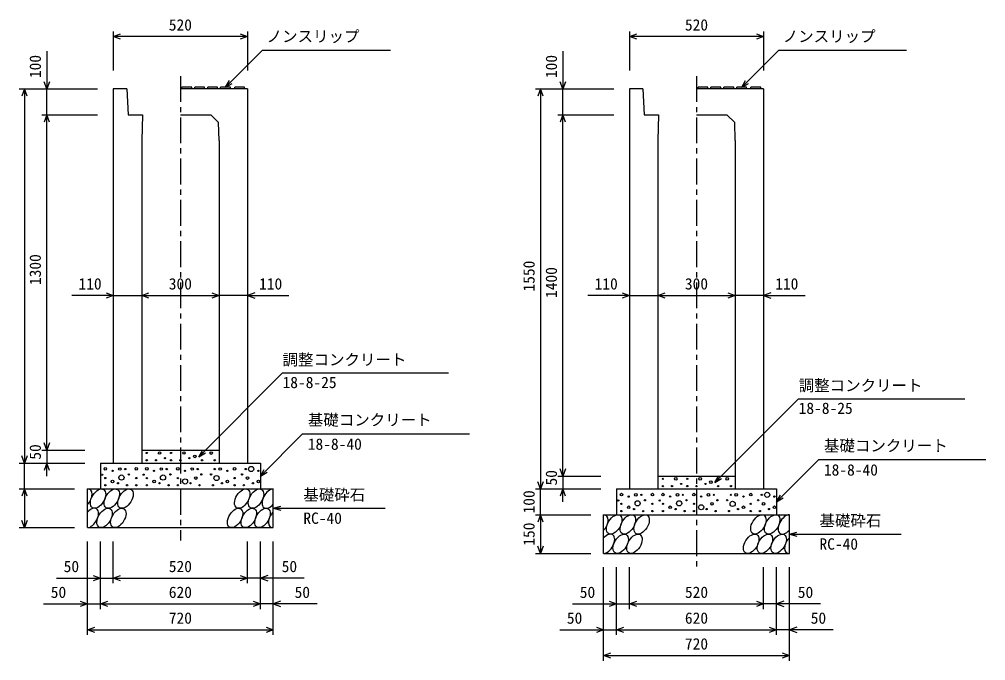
# Model space of a CAD drawing. Units: millimetres, scale not verified. Extents: x -16800 to 16800, y -5940 to 5940.
# Drawn here: x 7958 to 11702, y -2534 to -49 of the extents above; entities that cross this region are included whole.
import ezdxf
from ezdxf.enums import TextEntityAlignment as Align

# ---------------------------------------------------------------- set-up
doc = ezdxf.new("R2010")
doc.units = ezdxf.units.MM
doc.header["$LTSCALE"] = 20
doc.linetypes.add('CHAIN1', pattern=[8, 5, -1, 1, -1])
for name, color, linetype, lineweight in [('0-0_DIM', 7, 'Continuous', 25), ('0-2_HATCH', 6, 'Continuous', 25), ('0-5_OUTLINE', 3, 'Continuous', 25)]:
    doc.layers.add(name, color=color, linetype=linetype, lineweight=lineweight)
doc.styles.add('ＭＳ ゴシック', font='')
doc.styles.get('ＭＳ ゴシック').set_extended_font_data('MS Gothic')

msp = doc.modelspace()

# ---------------------------------------------------------------- linework, layer by layer
at = {"layer": '0-0_DIM'}
for p, q in [((8321.78, -95.58), (8321.78, -247.32)), ((8841.78, -95.58), (8841.78, -247.32)), ((10321.78, -95.58), (10321.78, -247.32)), ((10841.78, -95.58), (10841.78, -247.32)), ((8841.78, -115.58), (8321.78, -115.58)), ((10841.78, -115.58), (10321.78, -115.58)), ((8064.25, -171.63), (8064.25, -318.79)), ((8756.78, -312.29), (8899, -170.08)), ((9395.29, -170.08), (8899, -170.08)), ((10064.25, -171.63), (10064.25, -318.79)), ((10756.78, -312.29), (10899, -170.08)), ((11395.29, -170.08), (10899, -170.08)), ((8756.78, -312.29), (8771.78, -286.31)), ((8756.78, -312.29), (8782.76, -297.29)), ((10756.78, -312.29), (10771.78, -286.31)), ((10756.78, -312.29), (10782.76, -297.29)), ((7957.58, -318.79), (8260.91, -318.79)), ((7977.58, -318.79), (7977.58, -1768.79)), ((8064.25, -418.79), (8064.25, -318.79)), ((9957.58, -318.79), (10260.91, -318.79)), ((9977.58, -318.79), (9977.58, -1868.79)), ((10064.25, -418.79), (10064.25, -318.79)), ((8044.25, -418.79), (8260.91, -418.79)), ((8064.25, -1718.79), (8064.25, -418.79)), ((10044.25, -418.79), (10260.91, -418.79)), ((10064.25, -1818.79), (10064.25, -418.79)), ((8321.78, -1119.08), (8161.01, -1119.08)), ((8321.78, -1119.08), (8431.78, -1119.08)), ((8431.78, -1119.08), (8731.78, -1119.08)), ((8841.78, -1119.08), (8731.78, -1119.08)), ((8841.78, -1119.08), (9002.55, -1119.08)), ((10321.78, -1119.08), (10161.01, -1119.08)), ((10321.78, -1119.08), (10431.78, -1119.08)), ((10431.78, -1119.08), (10731.78, -1119.08)), ((10841.78, -1119.08), (10731.78, -1119.08)), ((10841.78, -1119.08), (11002.55, -1119.08)), ((9055.44, -1655.14), (8891.78, -1818.79)), ((9055.44, -1655.14), (9702.31, -1655.14)), ((8044.25, -1718.79), (8210.91, -1718.79)), ((8064.25, -1718.79), (8064.25, -1768.79)), ((8653.1, -1743.79), (8668.1, -1717.81)), ((8653.1, -1743.79), (8679.08, -1728.79)), ((11055.44, -1755.14), (10891.78, -1918.79)), ((11055.44, -1755.14), (11702.31, -1755.14)), ((7957.58, -1768.79), (8210.91, -1768.79)), ((7977.58, -1868.79), (7977.58, -1768.79)), ((8064.25, -1818.79), (8064.25, -1768.79)), ((8891.78, -1818.79), (8906.78, -1792.81)), ((8891.78, -1818.79), (8917.76, -1803.79)), ((10044.25, -1818.79), (10210.91, -1818.79)), ((10064.25, -1818.79), (10064.25, -1868.79)), ((10653.1, -1843.79), (10668.1, -1817.81)), ((10653.1, -1843.79), (10679.08, -1828.79)), ((7957.58, -1868.79), (8171.78, -1868.79)), ((7977.58, -1868.79), (7977.58, -2018.79)), ((9957.58, -1868.79), (10210.91, -1868.79)), ((9977.58, -1968.79), (9977.58, -1868.79)), ((10064.25, -1918.79), (10064.25, -1868.79)), ((10891.78, -1918.79), (10906.78, -1892.81)), ((10891.78, -1918.79), (10917.76, -1903.79)), ((8941.78, -1943.79), (8970.76, -1936.02)), ((8941.78, -1943.79), (9375.1, -1943.79)), ((8941.78, -1943.79), (8970.76, -1951.55)), ((9957.58, -1968.79), (10171.78, -1968.79)), ((9977.58, -1968.79), (9977.58, -2118.79)), ((7957.58, -2018.79), (8171.78, -2018.79)), ((10941.78, -2043.79), (10970.76, -2036.02)), ((10941.78, -2043.79), (11375.1, -2043.79)), ((10941.78, -2043.79), (10970.76, -2051.55)), ((8221.78, -2434.3), (8221.78, -2071.96)), ((8271.78, -2334.3), (8271.78, -2071.96)), ((8321.78, -2234.3), (8321.78, -2071.96)), ((8841.78, -2234.3), (8841.78, -2071.96)), ((8891.78, -2334.3), (8891.78, -2071.96)), ((8941.78, -2434.3), (8941.78, -2071.96)), ((9957.58, -2118.79), (10171.78, -2118.79)), ((10221.78, -2534.3), (10221.78, -2171.96)), ((10271.78, -2434.3), (10271.78, -2171.96)), ((10321.78, -2334.3), (10321.78, -2171.96)), ((10841.78, -2334.3), (10841.78, -2171.96)), ((10891.78, -2434.3), (10891.78, -2171.96)), ((10941.78, -2534.3), (10941.78, -2171.96)), ((8101.78, -2214.3), (8321.78, -2214.3)), ((8321.78, -2214.3), (8841.78, -2214.3)), ((9061.78, -2214.3), (8841.78, -2214.3)), ((8051.78, -2314.3), (8271.78, -2314.3)), ((8271.78, -2314.3), (8891.78, -2314.3)), ((9111.78, -2314.3), (8891.78, -2314.3)), ((10101.78, -2314.3), (10321.78, -2314.3)), ((10321.78, -2314.3), (10841.78, -2314.3)), ((11061.78, -2314.3), (10841.78, -2314.3)), ((8221.78, -2414.3), (8941.78, -2414.3)), ((10051.78, -2414.3), (10271.78, -2414.3)), ((10271.78, -2414.3), (10891.78, -2414.3)), ((11111.78, -2414.3), (10891.78, -2414.3)), ((10221.78, -2514.3), (10941.78, -2514.3))]:
    msp.add_line(p, q, dxfattribs=at)
at = {"layer": '0-0_DIM', "linetype": 'CHAIN1'}
for p, q in [((8581.78, -268.79), (8581.78, -2068.79)), ((10581.78, -268.79), (10581.78, -2168.79))]:
    msp.add_line(p, q, dxfattribs=at)
at = {"layer": '0-0_DIM'}
for points in [[(8350.01, -125.84), (8321.82, -115.58), (8350.01, -105.32)], [(8813.63, -105.32), (8841.82, -115.58), (8813.63, -125.84)], [(10350.01, -125.84), (10321.82, -115.58), (10350.01, -105.32)], [(10813.63, -105.32), (10841.82, -115.58), (10813.63, -125.84)], [(8074.51, -290.6), (8064.25, -318.79), (8053.99, -290.6)], [(10074.51, -290.6), (10064.25, -318.79), (10053.99, -290.6)], [(7987.84, -346.98), (7977.58, -318.79), (7967.32, -346.98)], [(9987.84, -346.98), (9977.58, -318.79), (9967.32, -346.98)], [(8074.51, -446.98), (8064.25, -418.79), (8053.99, -446.98)], [(10074.51, -446.98), (10064.25, -418.79), (10053.99, -446.98)], [(8293.59, -1108.82), (8321.78, -1119.08), (8293.59, -1129.34)], [(8459.97, -1129.34), (8431.78, -1119.08), (8459.97, -1108.82)], [(8703.59, -1108.82), (8731.78, -1119.08), (8703.59, -1129.34)], [(8869.97, -1108.82), (8841.78, -1119.08), (8869.97, -1129.34)], [(10293.59, -1108.82), (10321.78, -1119.08), (10293.59, -1129.34)], [(10459.97, -1129.34), (10431.78, -1119.08), (10459.97, -1108.82)], [(10703.59, -1108.82), (10731.78, -1119.08), (10703.59, -1129.34)], [(10869.97, -1108.82), (10841.78, -1119.08), (10869.97, -1129.34)], [(8653.1, -1743.79), (8977.57, -1419.33), (9621.12, -1419.33)], [(10653.1, -1843.79), (10977.57, -1519.33), (11621.12, -1519.33)], [(8074.51, -1690.6), (8064.25, -1718.79), (8053.99, -1690.6)], [(7987.84, -1740.6), (7977.58, -1768.79), (7967.32, -1740.6)], [(8074.51, -1796.98), (8064.25, -1768.79), (8053.99, -1796.98)], [(10074.51, -1790.6), (10064.25, -1818.79), (10053.99, -1790.6)], [(7987.84, -1896.98), (7977.58, -1868.79), (7967.32, -1896.98)], [(9987.84, -1840.6), (9977.58, -1868.79), (9967.32, -1840.6)], [(10074.51, -1896.98), (10064.25, -1868.79), (10053.99, -1896.98)], [(9987.84, -1996.98), (9977.58, -1968.79), (9967.32, -1996.98)], [(7987.84, -1990.6), (7977.58, -2018.79), (7967.32, -1990.6)], [(9987.84, -2090.6), (9977.58, -2118.79), (9967.32, -2090.6)], [(8243.59, -2204.04), (8271.78, -2214.3), (8243.59, -2224.56)], [(8349.97, -2224.56), (8321.78, -2214.3), (8349.97, -2204.04)], [(8813.59, -2204.04), (8841.78, -2214.3), (8813.59, -2224.56)], [(8919.97, -2204.04), (8891.78, -2214.3), (8919.97, -2224.56)], [(8193.59, -2304.04), (8221.78, -2314.3), (8193.59, -2324.56)], [(8299.97, -2324.56), (8271.78, -2314.3), (8299.97, -2304.04)], [(8863.59, -2304.04), (8891.78, -2314.3), (8863.59, -2324.56)], [(8969.97, -2304.04), (8941.78, -2314.3), (8969.97, -2324.56)], [(10243.59, -2304.04), (10271.78, -2314.3), (10243.59, -2324.56)], [(10349.97, -2324.56), (10321.78, -2314.3), (10349.97, -2304.04)], [(10813.59, -2304.04), (10841.78, -2314.3), (10813.59, -2324.56)], [(10919.97, -2304.04), (10891.78, -2314.3), (10919.97, -2324.56)], [(8249.97, -2424.56), (8221.78, -2414.3), (8249.97, -2404.04)], [(8913.59, -2404.04), (8941.78, -2414.3), (8913.59, -2424.56)], [(10193.59, -2404.04), (10221.78, -2414.3), (10193.59, -2424.56)], [(10299.97, -2424.56), (10271.78, -2414.3), (10299.97, -2404.04)], [(10863.59, -2404.04), (10891.78, -2414.3), (10863.59, -2424.56)], [(10969.97, -2404.04), (10941.78, -2414.3), (10969.97, -2424.56)], [(10249.97, -2524.56), (10221.78, -2514.3), (10249.97, -2504.04)], [(10913.59, -2504.04), (10941.78, -2514.3), (10913.59, -2524.56)]]:
    msp.add_lwpolyline(points, dxfattribs=at)
at = {"layer": '0-2_HATCH'}
for p, q in [((8586.78, -318.79), (8587.78, -312.29)), ((8625.78, -312.29), (8587.78, -312.29)), ((8626.78, -318.79), (8625.78, -312.29)), ((8636.78, -318.79), (8637.78, -312.29)), ((8675.78, -312.29), (8637.78, -312.29)), ((8676.78, -318.79), (8675.78, -312.29)), ((8686.78, -318.79), (8687.78, -312.29)), ((8725.78, -312.29), (8687.78, -312.29)), ((8726.78, -318.79), (8725.78, -312.29)), ((8736.78, -318.79), (8737.78, -312.29)), ((8775.78, -312.29), (8737.78, -312.29)), ((8776.78, -318.79), (8775.78, -312.29)), ((8791.78, -318.79), (8792.78, -312.29)), ((8830.78, -312.29), (8792.78, -312.29)), ((8831.78, -318.79), (8830.78, -312.29)), ((10586.78, -318.79), (10587.78, -312.29)), ((10625.78, -312.29), (10587.78, -312.29)), ((10626.78, -318.79), (10625.78, -312.29)), ((10636.78, -318.79), (10637.78, -312.29)), ((10675.78, -312.29), (10637.78, -312.29)), ((10676.78, -318.79), (10675.78, -312.29)), ((10686.78, -318.79), (10687.78, -312.29)), ((10725.78, -312.29), (10687.78, -312.29)), ((10726.78, -318.79), (10725.78, -312.29)), ((10736.78, -318.79), (10737.78, -312.29)), ((10775.78, -312.29), (10737.78, -312.29)), ((10776.78, -318.79), (10775.78, -312.29)), ((10791.78, -318.79), (10792.78, -312.29)), ((10830.78, -312.29), (10792.78, -312.29)), ((10831.78, -318.79), (10830.78, -312.29))]:
    msp.add_line(p, q, dxfattribs=at)
for centre, radius in [((8451.28, -1729.48), 2.5), ((8451.28, -1757.49), 2.5), ((8487.17, -1757.49), 2.5), ((8501.19, -1729.48), 5), ((8522.21, -1749.61), 2.5), ((8545.75, -1729.48), 2.5), ((8545.75, -1757.49), 2.5), ((8581.64, -1757.49), 2.5), ((8595.66, -1729.48), 5), ((8616.69, -1749.61), 2.5), ((8637.71, -1742.61), 5), ((8665.75, -1729.48), 2.5), ((8665.75, -1757.49), 2.5), ((8700.92, -1729.76), 5), ((8714.94, -1757.77), 2.5), ((8290.85, -1790.74), 5), ((8318.89, -1798.61), 2.5), ((8346.92, -1791.61), 5), ((8367.95, -1791.61), 2.5), ((8410.85, -1790.74), 5), ((8451.75, -1790.74), 5), ((8479.79, -1798.61), 2.5), ((8507.82, -1791.61), 5), ((8528.86, -1791.61), 2.5), ((8571.75, -1790.74), 5), ((8599.79, -1798.61), 2.5), ((8627.82, -1791.61), 5), ((8648.86, -1791.61), 2.5), ((8714.71, -1791.61), 2.5), ((8735.74, -1791.61), 5), ((8763.78, -1798.61), 2.5), ((8791.82, -1790.74), 5), ((8834.71, -1791.61), 2.5), ((8855.74, -1791.61), 10), ((8883.78, -1798.61), 2.5), ((8278.43, -1813.53), 2.5), ((8290.85, -1826.63), 2.5), ((8318.89, -1839.76), 5), ((8353.46, -1824.62), 10), ((8381.97, -1812.62), 2.5), ((8410.85, -1826.63), 2.5), ((8439.33, -1813.53), 2.5), ((8451.75, -1826.63), 2.5), ((8479.79, -1839.76), 5), ((8514.36, -1824.62), 10), ((8542.87, -1812.62), 2.5), ((8571.75, -1826.63), 2.5), ((8599.79, -1839.76), 10), ((8641.84, -1826.63), 5), ((8662.87, -1812.62), 2.5), ((8700.69, -1812.62), 2.5), ((8721.72, -1826.63), 10), ((8763.78, -1839.76), 5), ((8791.82, -1826.63), 2.5), ((8820.69, -1812.62), 2.5), ((8841.72, -1826.63), 5), ((8883.78, -1839.76), 5), ((10451.28, -1829.48), 2.5), ((10501.19, -1829.48), 5), ((10545.75, -1829.48), 2.5), ((10595.66, -1829.48), 5), ((10665.75, -1829.48), 2.5), ((10700.92, -1829.76), 5), ((8290.85, -1854.64), 2.5), ((8339.91, -1846.76), 2.5), ((8374.96, -1854.64), 2.5), ((8410.85, -1854.64), 2.5), ((8451.75, -1854.64), 2.5), ((8500.82, -1846.76), 2.5), ((8535.86, -1854.64), 2.5), ((8571.75, -1854.64), 2.5), ((8620.82, -1846.76), 2.5), ((8655.86, -1854.64), 2.5), ((8707.7, -1854.64), 2.5), ((8742.75, -1846.76), 2.5), ((8791.82, -1854.64), 2.5), ((8827.7, -1854.64), 2.5), ((8862.75, -1846.76), 2.5), ((10451.28, -1857.49), 2.5), ((10487.17, -1857.49), 2.5), ((10522.21, -1849.61), 2.5), ((10545.75, -1857.49), 2.5), ((10581.64, -1857.49), 2.5), ((10616.69, -1849.61), 2.5), ((10637.71, -1842.61), 5), ((10665.75, -1857.49), 2.5), ((10714.94, -1857.77), 2.5), ((10290.85, -1890.74), 5), ((10318.89, -1898.61), 2.5), ((10346.92, -1891.61), 5), ((10367.95, -1891.61), 2.5), ((10410.85, -1890.74), 5), ((10451.75, -1890.74), 5), ((10479.79, -1898.61), 2.5), ((10507.82, -1891.61), 5), ((10528.86, -1891.61), 2.5), ((10571.75, -1890.74), 5), ((10599.79, -1898.61), 2.5), ((10627.82, -1891.61), 5), ((10648.86, -1891.61), 2.5), ((10714.71, -1891.61), 2.5), ((10735.74, -1891.61), 5), ((10763.78, -1898.61), 2.5), ((10791.82, -1890.74), 5), ((10834.71, -1891.61), 2.5), ((10855.74, -1891.61), 10), ((10883.78, -1898.61), 2.5), ((10278.43, -1913.53), 2.5), ((10290.85, -1926.63), 2.5), ((10318.89, -1939.76), 5), ((10339.91, -1946.76), 2.5), ((10353.46, -1924.62), 10), ((10381.97, -1912.62), 2.5), ((10410.85, -1926.63), 2.5), ((10439.33, -1913.53), 2.5), ((10451.75, -1926.63), 2.5), ((10479.79, -1939.76), 5), ((10500.82, -1946.76), 2.5), ((10514.36, -1924.62), 10), ((10542.87, -1912.62), 2.5), ((10571.75, -1926.63), 2.5), ((10599.79, -1939.76), 10), ((10620.82, -1946.76), 2.5), ((10641.84, -1926.63), 5), ((10662.87, -1912.62), 2.5), ((10700.69, -1912.62), 2.5), ((10721.72, -1926.63), 10), ((10742.75, -1946.76), 2.5), ((10763.78, -1939.76), 5), ((10791.82, -1926.63), 2.5), ((10820.69, -1912.62), 2.5), ((10841.72, -1926.63), 5), ((10862.75, -1946.76), 2.5), ((10883.78, -1939.76), 5), ((10290.85, -1954.64), 2.5), ((10374.96, -1954.64), 2.5), ((10410.85, -1954.64), 2.5), ((10451.75, -1954.64), 2.5), ((10535.86, -1954.64), 2.5), ((10571.75, -1954.64), 2.5), ((10655.86, -1954.64), 2.5), ((10707.7, -1954.64), 2.5), ((10791.82, -1954.64), 2.5), ((10827.7, -1954.64), 2.5)]:
    msp.add_circle(centre, radius, dxfattribs=at)
for centre, start_param, end_param in [((8209.42, -1906.3), 4.385593, 6.6745444), ((8927.92, -1906.3), 0.3357715, 4.4411806), ((8234.74, -1981.29), 3.5111464, 7.548991), ((8953.25, -1981.29), 1.2110787, 3.5658734), ((10209.42, -2006.3), 4.385593, 6.6745444), ((10927.92, -2006.3), 0.3357715, 4.4411806), ((10234.74, -2081.29), 3.5111464, 7.548991), ((10953.25, -2081.29), 1.2110787, 3.5658734)]:
    msp.add_ellipse(centre, major_axis=(21.81, 35.31), ratio=0.5792, start_param=start_param, end_param=end_param, dxfattribs=at)
for centre in [(8262.63, -1906.3), (8315.84, -1906.3), (8369.05, -1906.3), (8821.51, -1906.3), (8874.72, -1906.3), (8287.95, -1981.29), (8341.16, -1981.29), (8793.62, -1981.29), (8846.83, -1981.29), (8900.04, -1981.29), (10262.63, -2006.3), (10315.84, -2006.3), (10369.05, -2006.3), (10821.51, -2006.3), (10874.72, -2006.3), (10287.95, -2081.29), (10341.16, -2081.29), (10793.62, -2081.29), (10846.83, -2081.29), (10900.04, -2081.29)]:
    msp.add_ellipse(centre, major_axis=(21.81, 35.31), ratio=0.5792, dxfattribs=at)
at = {"layer": '0-5_OUTLINE'}
for p, q in [((8321.78, -318.79), (8321.78, -1768.79)), ((8374.28, -318.79), (8321.78, -318.79)), ((8374.28, -318.79), (8379.28, -418.79)), ((8841.78, -318.79), (8581.78, -318.79)), ((8841.78, -318.79), (8841.78, -1768.79)), ((10321.78, -318.79), (10321.78, -1868.79)), ((10374.28, -318.79), (10321.78, -318.79)), ((10374.28, -318.79), (10379.28, -418.79)), ((10841.78, -318.79), (10581.78, -318.79)), ((10841.78, -318.79), (10841.78, -1868.79)), ((8379.28, -418.79), (8434.28, -418.79)), ((8434.28, -418.79), (8431.78, -518.79)), ((8731.78, -518.79), (8730.03, -448.79)), ((10379.28, -418.79), (10434.28, -418.79)), ((10434.28, -418.79), (10431.78, -518.79)), ((10581.78, -418.79), (10699.28, -418.79)), ((8431.78, -518.79), (8431.78, -1768.79)), ((8731.78, -518.79), (8731.78, -1768.79)), ((10431.78, -518.79), (10431.78, -1868.79)), ((10731.78, -518.79), (10731.78, -1868.79)), ((8431.78, -1718.79), (8731.78, -1718.79)), ((8271.78, -1768.79), (8271.78, -1868.79)), ((8271.78, -1768.79), (8891.78, -1768.79)), ((8321.78, -1768.79), (8431.78, -1768.79)), ((8731.78, -1768.79), (8841.78, -1768.79)), ((8891.78, -1768.79), (8891.78, -1868.79)), ((10431.78, -1818.79), (10731.78, -1818.79)), ((8221.78, -2018.79), (8221.78, -1868.79)), ((8221.78, -1868.79), (8941.78, -1868.79)), ((8941.78, -2018.79), (8941.78, -1868.79)), ((10271.78, -1868.79), (10271.78, -1968.79)), ((10271.78, -1868.79), (10891.78, -1868.79)), ((10321.78, -1868.79), (10431.78, -1868.79)), ((10731.78, -1868.79), (10841.78, -1868.79)), ((10891.78, -1868.79), (10891.78, -1968.79)), ((10221.78, -2118.79), (10221.78, -1968.79)), ((10221.78, -1968.79), (10941.78, -1968.79)), ((10941.78, -2118.79), (10941.78, -1968.79)), ((8221.78, -2018.79), (8941.78, -2018.79)), ((10221.78, -2118.79), (10941.78, -2118.79))]:
    msp.add_line(p, q, dxfattribs=at)
for points in [[(8581.78, -418.79), (8699.28, -418.79), (8730.03, -448.79)], [(10731.78, -518.79), (10730.03, -448.79), (10699.28, -418.79)]]:
    msp.add_lwpolyline(points, dxfattribs=at)

# ---------------------------------------------------------------- texts
at = {"layer": '0-0_DIM', "style": 'ＭＳ ゴシック'}
for s, p in [('520', (8536.78, -105.58)), ('520', (10536.78, -105.58)), ('ノンスリップ', (8915.71, -149.9)), ('ノンスリップ', (10915.71, -149.9)), ('110', (8186.86, -1109.08)), ('300', (8536.71, -1109.08)), ('110', (8886.7, -1109.08)), ('110', (10186.86, -1109.08)), ('300', (10536.71, -1109.08)), ('110', (10886.7, -1109.08)), ('調整コンクリート', (8977.57, -1402.9)), ('18-8-25', (8977.57, -1491.18)), ('調整コンクリート', (10977.57, -1502.9)), ('18-8-25', (10977.57, -1591.18)), ('基礎コンクリート', (9075.44, -1636.4)), ('18-8-40', (9075.44, -1730.22)), ('基礎コンクリート', (11075.44, -1736.4)), ('18-8-40', (11075.44, -1830.22)), ('基礎砕石', (9058.1, -1926.62)), ('RC-40', (9058.1, -2017.31)), ('基礎砕石', (11058.1, -2026.62)), ('RC-40', (11058.1, -2117.31)), ('50', (8129.34, -2204.3)), ('520', (8536.78, -2204.3)), ('50', (8974.22, -2204.3)), ('50', (8079.34, -2304.3)), ('620', (8536.78, -2304.3)), ('50', (9024.22, -2304.3)), ('50', (10129.34, -2304.3)), ('520', (10536.78, -2304.3)), ('50', (10974.22, -2304.3)), ('720', (8536.78, -2404.3)), ('50', (10079.34, -2404.3)), ('620', (10536.78, -2404.3)), ('50', (11024.22, -2404.3)), ('720', (10536.78, -2504.3))]:
    msp.add_text(s, height=43.99, dxfattribs=at).set_placement(p, align=Align.BOTTOM_LEFT)
for s, p in [('100', (8054.25, -276.7)), ('100', (10054.25, -276.7)), ('1300', (8054.25, -1078.79)), ('1550', (9967.58, -1103.79)), ('1400', (10054.25, -1128.79)), ('50', (8054.25, -1755.46)), ('50', (10054.25, -1855.46)), ('100', (9967.58, -1963.79)), ('150', (9967.58, -2088.79))]:
    msp.add_text(s, height=43.99, rotation=90, dxfattribs=at).set_placement(p, align=Align.BOTTOM_LEFT)

doc.saveas('drawing.dxf')
